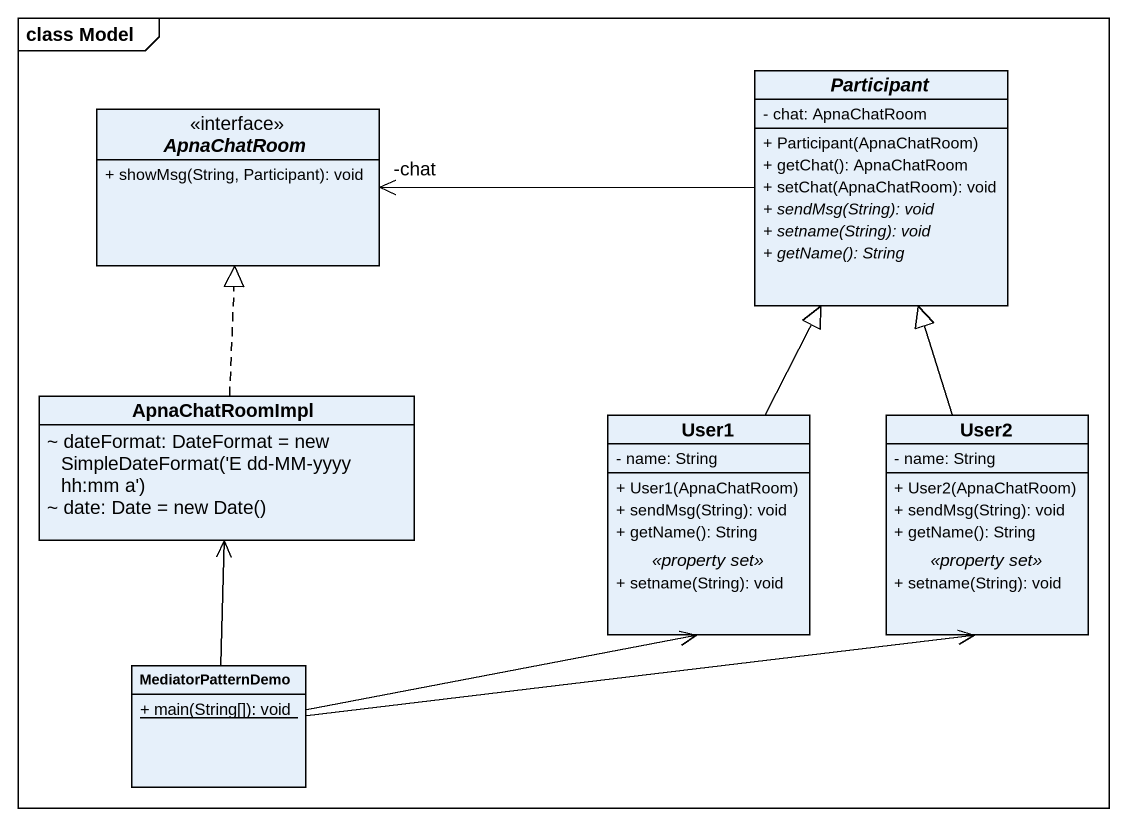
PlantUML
@startuml
mainframe class Model
hide circle
hide empty members
skinparam classAttributeIconSize 0
abstract class "Participant" as Participant_ {
  - chat: ApnaChatRoom
  + Participant(ApnaChatRoom)
  + getChat(): ApnaChatRoom
  + setChat(ApnaChatRoom): void
  {abstract} + sendMsg(String): void
  {abstract} + setname(String): void
  {abstract} + getName(): String
}
interface ApnaChatRoom <<interface>> {
  + showMsg(String, Participant): void
}
class ApnaChatRoomImpl {
  {field} ~ dateFormat: DateFormat = new SimpleDateFormat('E dd-MM-yyyy hh:mm a')
  {field} ~ date: Date = new Date()
}
class User1 {
  - name: String
  --
  + User1(ApnaChatRoom)
  + sendMsg(String): void
  + getName(): String
  .. <<property set>> ..
  + setname(String): void
}
class User2 {
  - name: String
  --
  + User2(ApnaChatRoom)
  + sendMsg(String): void
  + getName(): String
  .. <<property set>> ..
  + setname(String): void
}
class MediatorPatternDemo {
  {static} + main(String[]): void
}
Participant_ -left-> "-chat" ApnaChatRoom
ApnaChatRoomImpl .up.|> ApnaChatRoom
User1 -up-|> Participant_
User2 -up-|> Participant_
MediatorPatternDemo -up-> ApnaChatRoomImpl
MediatorPatternDemo -right-> User1
MediatorPatternDemo -right-> User2
@enduml
